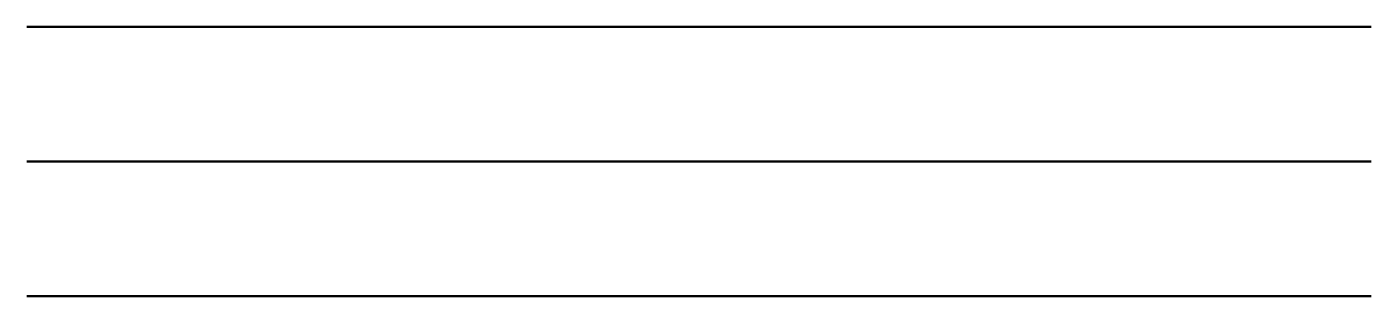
# Model space of a CAD drawing. Header units: millimetres. Extents: x 0 to 1000, y 0 to 200.
import ezdxf

# ---------------------------------------------------------------- set-up
doc = ezdxf.new("R2010")
doc.units = ezdxf.units.MM
doc.layers.add('F021_SOURCE', color=7, linetype='Continuous')

msp = doc.modelspace()

# ---------------------------------------------------------------- linework, layer by layer
at = {"layer": 'F021_SOURCE', "color": 20, "lineweight": 50}
for p, q in [((0, 200), (1000, 200)), ((0, 100), (1000, 100)), ((0, 0), (1000, 0))]:
    msp.add_line(p, q, dxfattribs=at)

doc.saveas('drawing.dxf')
